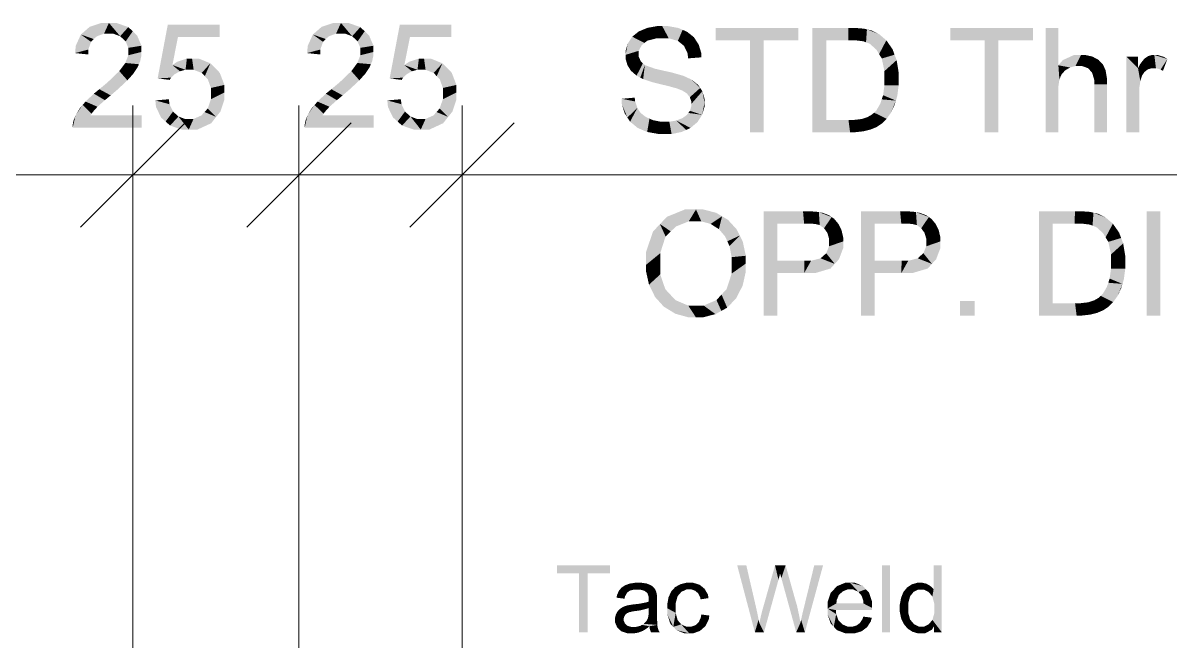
# Model space of a CAD drawing. Header units: millimetres. Extents: x 2 to 579, y 1 to 405.
# Drawn here: x 254.48 to 269.32, y 90.22 to 98.22 of the extents above; entities that cross this region are included whole.
import ezdxf

# ---------------------------------------------------------------- set-up
doc = ezdxf.new("R2010")
doc.units = ezdxf.units.MM
doc.linetypes.add('XKITLINE00', pattern=[0])
doc.layers.add('LinkedObject', color=7, linetype='Continuous', lineweight=0)

# ---------------------------------------------------------------- blocks, each defined once
blk = doc.blocks.new('*A4')
at = {"layer": 'LinkedObject'}
for points in [[(255.289, 98.118), (255.436, 98.044), (255.232, 98.068)], [(255.499, 98.218), (255.289, 98.118), (255.346, 98.168)], [(255.595, 98.218), (255.289, 98.118), (255.499, 98.218)], [(255.532, 98.08), (255.289, 98.118), (255.595, 98.218)], [(255.436, 98.044), (255.289, 98.118), (255.532, 98.08)], [(255.532, 98.08), (255.595, 98.218), (255.592, 98.08)], [(255.592, 98.08), (255.595, 98.218), (255.648, 98.08)], [(255.846, 98.164), (255.595, 98.218), (255.692, 98.218)], [(255.74, 98.046), (255.595, 98.218), (255.846, 98.164)], [(255.648, 98.08), (255.595, 98.218), (255.74, 98.046)], [(255.74, 98.046), (255.846, 98.164), (255.775, 98.013)], [(255.775, 98.013), (255.846, 98.164), (255.811, 97.979)], [(255.903, 98.11), (255.811, 97.979), (255.846, 98.164)], [(255.811, 97.979), (255.903, 98.11), (255.846, 97.896)], [(255.846, 97.896), (255.903, 98.11), (256.016, 97.923)], [(256.016, 97.923), (255.903, 98.11), (255.959, 98.056)], [(256.488, 98.036), (256.225, 97.501), (256.356, 98.194)], [(257.026, 98.036), (256.356, 98.194), (257.026, 98.194)], [(256.488, 98.036), (256.356, 98.194), (257.026, 98.036)], [(258.29, 98.118), (258.437, 98.044), (258.233, 98.068)], [(258.5, 98.218), (258.29, 98.118), (258.347, 98.168)], [(258.596, 98.218), (258.29, 98.118), (258.5, 98.218)], [(258.533, 98.08), (258.29, 98.118), (258.596, 98.218)], [(258.437, 98.044), (258.29, 98.118), (258.533, 98.08)], [(258.533, 98.08), (258.596, 98.218), (258.592, 98.08)], [(258.592, 98.08), (258.596, 98.218), (258.649, 98.08)], [(258.847, 98.164), (258.596, 98.218), (258.693, 98.218)], [(258.741, 98.046), (258.596, 98.218), (258.847, 98.164)], [(258.649, 98.08), (258.596, 98.218), (258.741, 98.046)], [(258.741, 98.046), (258.847, 98.164), (258.776, 98.013)], [(258.776, 98.013), (258.847, 98.164), (258.811, 97.979)], [(258.903, 98.11), (258.811, 97.979), (258.847, 98.164)], [(258.811, 97.979), (258.903, 98.11), (258.847, 97.896)], [(258.847, 97.896), (258.903, 98.11), (259.017, 97.923)], [(259.017, 97.923), (258.903, 98.11), (258.96, 98.056)], [(259.489, 98.036), (259.226, 97.501), (259.357, 98.194)], [(260.026, 98.036), (259.357, 98.194), (260.026, 98.194)], [(259.489, 98.036), (259.357, 98.194), (260.026, 98.036)], [(262.449, 98.108), (262.523, 97.96), (262.364, 98.04)], [(262.56, 97.989), (262.449, 98.108), (262.504, 98.131)], [(262.523, 97.96), (262.449, 98.108), (262.56, 97.989)], [(262.56, 98.154), (262.678, 98.019), (262.504, 98.131)], [(262.504, 98.131), (262.678, 98.019), (262.56, 97.989)], [(262.684, 98.177), (262.678, 98.019), (262.56, 98.154)], [(262.752, 98.177), (262.678, 98.019), (262.684, 98.177)], [(262.678, 98.019), (262.752, 98.177), (262.759, 98.019)], [(262.752, 98.177), (262.836, 98.019), (262.759, 98.019)], [(262.959, 98.153), (262.752, 98.177), (262.827, 98.177)], [(263.016, 98.129), (262.752, 98.177), (262.959, 98.153)], [(262.954, 97.986), (262.752, 98.177), (263.016, 98.129)], [(262.836, 98.019), (262.752, 98.177), (262.954, 97.986)], [(263.016, 98.129), (262.994, 97.954), (262.954, 97.986)], [(263.073, 98.104), (262.994, 97.954), (263.016, 98.129)], [(262.994, 97.954), (263.073, 98.104), (263.034, 97.921)], [(263.034, 97.921), (263.073, 98.104), (263.192, 97.986)], [(263.192, 97.986), (263.073, 98.104), (263.162, 98.033)], [(263.442, 98.154), (263.886, 97.995), (263.442, 97.995)], [(264.065, 97.995), (263.886, 97.995), (263.442, 98.154)], [(264.065, 97.995), (263.442, 98.154), (264.511, 98.154)], [(264.065, 97.995), (264.511, 98.154), (264.511, 97.995)], [(264.695, 98.154), (264.873, 97.995), (264.695, 96.804)], [(265.157, 97.995), (264.695, 98.154), (265.16, 98.154)], [(264.873, 97.995), (264.695, 98.154), (265.157, 97.995)], [(265.16, 98.154), (265.236, 97.995), (265.157, 97.995)], [(265.238, 98.154), (265.236, 97.995), (265.16, 98.154)], [(265.238, 98.154), (265.352, 97.981), (265.236, 97.995)], [(265.358, 98.144), (265.352, 97.981), (265.238, 98.154)], [(265.4, 98.135), (265.352, 97.981), (265.358, 98.144)], [(265.4, 98.135), (265.388, 97.967), (265.352, 97.981)], [(265.388, 97.967), (265.4, 98.135), (265.438, 97.948)], [(265.557, 98.073), (265.4, 98.135), (265.458, 98.121)], [(265.598, 98.038), (265.4, 98.135), (265.557, 98.073)], [(265.522, 97.872), (265.4, 98.135), (265.598, 98.038)], [(265.438, 97.948), (265.4, 98.135), (265.522, 97.872)], [(266.478, 98.154), (266.922, 97.995), (266.478, 97.995)], [(267.101, 97.995), (266.922, 97.995), (266.478, 98.154)], [(267.101, 97.995), (266.478, 98.154), (267.548, 98.154)], [(267.101, 97.995), (267.548, 98.154), (267.548, 97.995)], [(267.876, 98.154), (267.71, 96.804), (267.71, 98.154)], [(267.876, 97.67), (267.71, 96.804), (267.876, 98.154)], [(255.232, 98.068), (255.157, 97.828), (255.166, 97.923)], [(255.364, 97.973), (255.157, 97.828), (255.232, 98.068)], [(255.328, 97.874), (255.157, 97.828), (255.364, 97.973)], [(255.364, 97.973), (255.232, 98.068), (255.4, 98.009)], [(255.4, 98.009), (255.232, 98.068), (255.436, 98.044)], [(256.416, 97.673), (256.225, 97.501), (256.488, 98.036)], [(258.233, 98.068), (258.158, 97.828), (258.167, 97.923)], [(258.365, 97.973), (258.158, 97.828), (258.233, 98.068)], [(258.329, 97.874), (258.158, 97.828), (258.365, 97.973)], [(258.365, 97.973), (258.233, 98.068), (258.401, 98.009)], [(258.401, 98.009), (258.233, 98.068), (258.437, 98.044)], [(259.416, 97.673), (259.226, 97.501), (259.489, 98.036)], [(262.335, 97.996), (262.277, 97.805), (262.306, 97.951)], [(262.486, 97.93), (262.277, 97.805), (262.335, 97.996)], [(262.306, 97.951), (262.277, 97.805), (262.277, 97.856)], [(262.449, 97.858), (262.277, 97.805), (262.486, 97.93)], [(262.364, 98.04), (262.523, 97.96), (262.335, 97.996)], [(262.335, 97.996), (262.523, 97.96), (262.486, 97.93)], [(263.192, 97.986), (263.08, 97.824), (263.034, 97.921)], [(263.223, 97.939), (263.08, 97.824), (263.192, 97.986)], [(263.256, 97.833), (263.08, 97.824), (263.223, 97.939)], [(263.886, 96.804), (264.065, 97.995), (264.065, 96.804)], [(263.886, 97.995), (264.065, 97.995), (263.886, 96.804)], [(264.695, 96.804), (264.873, 97.995), (264.873, 96.963)], [(265.598, 98.038), (265.557, 97.815), (265.522, 97.872)], [(265.651, 97.993), (265.557, 97.815), (265.598, 98.038)], [(265.731, 97.878), (265.557, 97.815), (265.651, 97.993)], [(266.922, 96.804), (267.101, 97.995), (267.101, 96.804)], [(266.922, 97.995), (267.101, 97.995), (266.922, 96.804)], [(255.157, 97.828), (255.328, 97.874), (255.327, 97.81)], [(256.016, 97.843), (255.807, 97.7), (255.846, 97.8)], [(256.016, 97.802), (255.807, 97.7), (256.016, 97.843)], [(255.999, 97.723), (255.807, 97.7), (256.016, 97.802)], [(255.846, 97.896), (256.016, 97.923), (255.846, 97.847)], [(255.846, 97.847), (256.016, 97.923), (255.846, 97.8)], [(256.016, 97.843), (255.846, 97.8), (256.016, 97.923)], [(258.158, 97.828), (258.329, 97.874), (258.328, 97.81)], [(259.017, 97.843), (258.808, 97.7), (258.847, 97.8)], [(259.017, 97.802), (258.808, 97.7), (259.017, 97.843)], [(259, 97.723), (258.808, 97.7), (259.017, 97.802)], [(258.847, 97.896), (259.017, 97.923), (258.847, 97.847)], [(258.847, 97.847), (259.017, 97.923), (258.847, 97.8)], [(259.017, 97.843), (258.847, 97.8), (259.017, 97.923)], [(262.277, 97.805), (262.449, 97.858), (262.449, 97.816)], [(262.449, 97.78), (262.277, 97.805), (262.449, 97.816)], [(262.277, 97.805), (262.449, 97.78), (262.277, 97.758)], [(263.259, 97.773), (263.08, 97.824), (263.256, 97.833)], [(263.08, 97.824), (263.259, 97.773), (263.087, 97.76)], [(265.557, 97.815), (265.731, 97.878), (265.592, 97.758)], [(265.592, 97.758), (265.731, 97.878), (265.757, 97.807)], [(265.757, 97.807), (265.626, 97.595), (265.592, 97.758)], [(265.784, 97.737), (265.626, 97.595), (265.757, 97.807)], [(268.079, 97.804), (267.876, 97.67), (267.933, 97.737)], [(268.168, 97.804), (267.876, 97.67), (268.079, 97.804)], [(268.097, 97.661), (267.876, 97.67), (268.168, 97.804)], [(268.097, 97.661), (268.168, 97.804), (268.133, 97.661)], [(268.133, 97.661), (268.168, 97.804), (268.182, 97.661)], [(268.168, 97.804), (268.258, 97.633), (268.182, 97.661)], [(268.222, 97.804), (268.258, 97.633), (268.168, 97.804)], [(268.316, 97.783), (268.258, 97.633), (268.222, 97.804)], [(268.356, 97.762), (268.258, 97.633), (268.316, 97.783)], [(268.756, 97.783), (268.906, 97.634), (268.756, 96.804)], [(268.906, 97.634), (268.756, 97.783), (268.906, 97.783)], [(269.035, 97.788), (269.108, 97.633), (269.011, 97.771)], [(269.088, 97.804), (269.108, 97.633), (269.035, 97.788)], [(269.117, 97.804), (269.108, 97.633), (269.088, 97.804)], [(269.117, 97.804), (269.138, 97.633), (269.108, 97.633)], [(269.243, 97.778), (269.117, 97.804), (269.158, 97.804)], [(269.286, 97.751), (269.117, 97.804), (269.243, 97.778)], [(269.199, 97.615), (269.117, 97.804), (269.286, 97.751)], [(269.138, 97.633), (269.117, 97.804), (269.199, 97.615)], [(255.768, 97.647), (255.873, 97.519), (255.729, 97.595)], [(255.807, 97.7), (255.873, 97.519), (255.768, 97.647)], [(255.983, 97.684), (255.807, 97.7), (255.999, 97.723)], [(255.807, 97.7), (255.983, 97.684), (255.873, 97.519)], [(255.873, 97.519), (255.983, 97.684), (255.911, 97.562)], [(255.911, 97.562), (255.983, 97.684), (255.966, 97.645)], [(256.225, 97.501), (256.416, 97.673), (256.513, 97.593)], [(256.603, 97.757), (256.416, 97.673), (256.476, 97.715)], [(256.586, 97.612), (256.416, 97.673), (256.603, 97.757)], [(256.513, 97.593), (256.416, 97.673), (256.586, 97.612)], [(256.586, 97.612), (256.603, 97.757), (256.626, 97.612)], [(256.626, 97.612), (256.603, 97.757), (256.691, 97.612)], [(256.67, 97.757), (256.691, 97.612), (256.603, 97.757)], [(256.907, 97.696), (256.67, 97.757), (256.758, 97.757)], [(256.795, 97.571), (256.67, 97.757), (256.907, 97.696)], [(256.691, 97.612), (256.67, 97.757), (256.795, 97.571)], [(256.795, 97.571), (256.907, 97.696), (256.835, 97.53)], [(256.835, 97.53), (256.907, 97.696), (256.874, 97.489)], [(256.968, 97.635), (256.874, 97.489), (256.907, 97.696)], [(256.874, 97.489), (256.968, 97.635), (256.914, 97.377)], [(256.914, 97.377), (256.968, 97.635), (257.089, 97.416)], [(257.089, 97.416), (256.968, 97.635), (257.028, 97.574)], [(258.769, 97.647), (258.873, 97.519), (258.73, 97.595)], [(258.808, 97.7), (258.873, 97.519), (258.769, 97.647)], [(258.983, 97.684), (258.808, 97.7), (259, 97.723)], [(258.808, 97.7), (258.983, 97.684), (258.873, 97.519)], [(258.873, 97.519), (258.983, 97.684), (258.912, 97.562)], [(258.912, 97.562), (258.983, 97.684), (258.967, 97.645)], [(259.226, 97.501), (259.416, 97.673), (259.514, 97.593)], [(259.604, 97.757), (259.416, 97.673), (259.477, 97.715)], [(259.586, 97.612), (259.416, 97.673), (259.604, 97.757)], [(259.514, 97.593), (259.416, 97.673), (259.586, 97.612)], [(259.586, 97.612), (259.604, 97.757), (259.627, 97.612)], [(259.627, 97.612), (259.604, 97.757), (259.691, 97.612)], [(259.671, 97.757), (259.691, 97.612), (259.604, 97.757)], [(259.908, 97.696), (259.671, 97.757), (259.759, 97.757)], [(259.796, 97.571), (259.671, 97.757), (259.908, 97.696)], [(259.691, 97.612), (259.671, 97.757), (259.796, 97.571)], [(259.796, 97.571), (259.908, 97.696), (259.835, 97.53)], [(259.835, 97.53), (259.908, 97.696), (259.875, 97.489)], [(259.969, 97.635), (259.875, 97.489), (259.908, 97.696)], [(259.875, 97.489), (259.969, 97.635), (259.914, 97.377)], [(259.914, 97.377), (259.969, 97.635), (260.09, 97.416)], [(260.09, 97.416), (259.969, 97.635), (260.029, 97.574)], [(262.277, 97.758), (262.449, 97.78), (262.301, 97.674)], [(262.301, 97.674), (262.449, 97.78), (262.324, 97.636)], [(262.324, 97.636), (262.449, 97.78), (262.475, 97.72)], [(262.475, 97.72), (262.42, 97.536), (262.324, 97.636)], [(262.324, 97.636), (262.42, 97.536), (262.348, 97.599)], [(262.501, 97.697), (262.42, 97.536), (262.475, 97.72)], [(262.42, 97.536), (262.501, 97.697), (262.468, 97.511)], [(262.468, 97.511), (262.501, 97.697), (262.527, 97.673)], [(262.468, 97.511), (262.527, 97.673), (262.505, 97.491)], [(262.505, 97.491), (262.527, 97.673), (262.635, 97.449)], [(262.635, 97.449), (262.527, 97.673), (262.661, 97.625)], [(265.81, 97.577), (265.626, 97.595), (265.784, 97.737)], [(267.876, 97.397), (267.71, 96.804), (267.876, 97.67)], [(267.876, 97.397), (267.876, 97.67), (267.889, 97.487)], [(267.889, 97.487), (267.876, 97.67), (267.903, 97.52)], [(267.903, 97.52), (267.876, 97.67), (267.917, 97.552)], [(267.917, 97.552), (267.876, 97.67), (267.963, 97.604)], [(267.963, 97.604), (267.876, 97.67), (267.995, 97.623)], [(267.995, 97.623), (267.876, 97.67), (268.028, 97.642)], [(268.028, 97.642), (267.876, 97.67), (268.097, 97.661)], [(268.356, 97.762), (268.285, 97.605), (268.258, 97.633)], [(268.396, 97.74), (268.285, 97.605), (268.356, 97.762)], [(268.285, 97.605), (268.396, 97.74), (268.312, 97.576)], [(268.312, 97.576), (268.396, 97.74), (268.47, 97.643)], [(268.47, 97.643), (268.339, 97.486), (268.312, 97.576)], [(268.487, 97.605), (268.339, 97.486), (268.47, 97.643)], [(268.47, 97.643), (268.396, 97.74), (268.453, 97.681)], [(268.756, 96.804), (268.906, 97.634), (268.922, 96.804)], [(269.011, 97.771), (268.906, 97.634), (268.987, 97.755)], [(269.081, 97.633), (268.906, 97.634), (269.011, 97.771)], [(268.987, 97.755), (268.906, 97.634), (268.934, 97.686)], [(268.906, 97.634), (268.922, 97.316), (268.922, 96.804)], [(268.922, 97.316), (268.906, 97.634), (268.922, 97.369)], [(268.922, 97.369), (268.906, 97.634), (268.936, 97.465)], [(268.936, 97.465), (268.906, 97.634), (268.949, 97.51)], [(268.949, 97.51), (268.906, 97.634), (268.959, 97.539)], [(268.959, 97.539), (268.906, 97.634), (268.989, 97.584)], [(268.989, 97.584), (268.906, 97.634), (269.011, 97.6)], [(269.011, 97.6), (268.906, 97.634), (269.032, 97.617)], [(269.032, 97.617), (268.906, 97.634), (269.081, 97.633)], [(269.011, 97.771), (269.108, 97.633), (269.081, 97.633)], [(269.199, 97.615), (269.286, 97.751), (269.229, 97.598)], [(255.729, 97.595), (255.834, 97.476), (255.58, 97.452)], [(255.729, 97.595), (255.873, 97.519), (255.834, 97.476)], [(256.481, 97.575), (256.225, 97.501), (256.513, 97.593)], [(256.449, 97.557), (256.225, 97.501), (256.481, 97.575)], [(256.399, 97.51), (256.225, 97.501), (256.449, 97.557)], [(256.225, 97.501), (256.399, 97.51), (256.38, 97.481)], [(258.73, 97.595), (258.835, 97.476), (258.581, 97.452)], [(258.73, 97.595), (258.873, 97.519), (258.835, 97.476)], [(259.482, 97.575), (259.226, 97.501), (259.514, 97.593)], [(259.45, 97.557), (259.226, 97.501), (259.482, 97.575)], [(259.4, 97.51), (259.226, 97.501), (259.45, 97.557)], [(259.226, 97.501), (259.4, 97.51), (259.381, 97.481)], [(262.635, 97.449), (262.661, 97.625), (262.728, 97.426)], [(262.728, 97.426), (262.661, 97.625), (262.77, 97.6)], [(262.728, 97.426), (262.77, 97.6), (262.821, 97.404)], [(262.821, 97.404), (262.77, 97.6), (262.879, 97.576)], [(262.821, 97.404), (262.879, 97.576), (262.941, 97.371)], [(262.941, 97.371), (262.879, 97.576), (262.968, 97.36)], [(262.968, 97.36), (262.879, 97.576), (263.011, 97.344)], [(263.028, 97.533), (263.011, 97.344), (262.879, 97.576)], [(263.069, 97.514), (263.011, 97.344), (263.028, 97.533)], [(263.011, 97.344), (263.069, 97.514), (263.072, 97.305)], [(263.072, 97.305), (263.069, 97.514), (263.128, 97.487)], [(263.072, 97.305), (263.128, 97.487), (263.09, 97.281)], [(263.09, 97.281), (263.128, 97.487), (263.109, 97.257)], [(263.128, 97.487), (263.243, 97.377), (263.109, 97.257)], [(263.243, 97.377), (263.128, 97.487), (263.215, 97.418)], [(265.81, 97.486), (265.626, 97.595), (265.81, 97.577)], [(265.626, 97.595), (265.81, 97.486), (265.626, 97.489)], [(265.81, 97.486), (265.626, 97.413), (265.626, 97.489)], [(265.81, 97.41), (265.626, 97.413), (265.81, 97.486)], [(268.505, 97.496), (268.339, 97.486), (268.487, 97.605)], [(268.505, 97.424), (268.339, 97.486), (268.505, 97.496)], [(268.339, 97.486), (268.505, 97.424), (268.339, 97.424)], [(255.471, 97.361), (255.543, 97.219), (255.4, 97.303)], [(255.707, 97.357), (255.471, 97.361), (255.58, 97.452)], [(255.471, 97.361), (255.618, 97.281), (255.543, 97.219)], [(255.618, 97.281), (255.471, 97.361), (255.707, 97.357)], [(255.58, 97.452), (255.834, 97.476), (255.707, 97.357)], [(256.914, 97.377), (257.089, 97.416), (256.914, 97.306)], [(256.914, 97.306), (257.089, 97.416), (256.914, 97.231)], [(257.089, 97.32), (256.914, 97.231), (257.089, 97.416)], [(258.472, 97.361), (258.544, 97.219), (258.401, 97.303)], [(258.707, 97.357), (258.472, 97.361), (258.581, 97.452)], [(258.472, 97.361), (258.618, 97.281), (258.544, 97.219)], [(258.618, 97.281), (258.472, 97.361), (258.707, 97.357)], [(258.581, 97.452), (258.835, 97.476), (258.707, 97.357)], [(259.914, 97.377), (260.09, 97.416), (259.914, 97.306)], [(259.914, 97.306), (260.09, 97.416), (259.914, 97.231)], [(260.09, 97.32), (259.914, 97.231), (260.09, 97.416)], [(263.109, 97.257), (263.243, 97.377), (263.128, 97.202)], [(263.128, 97.202), (263.243, 97.377), (263.271, 97.335)], [(265.626, 97.413), (265.81, 97.41), (265.609, 97.283)], [(265.609, 97.283), (265.81, 97.41), (265.774, 97.214)], [(265.774, 97.214), (265.81, 97.41), (265.792, 97.273)], [(267.876, 97.339), (267.71, 96.804), (267.876, 97.397)], [(267.71, 96.804), (267.876, 97.339), (267.876, 96.804)], [(268.339, 96.804), (268.505, 97.424), (268.505, 96.804)], [(268.339, 97.424), (268.505, 97.424), (268.339, 96.804)], [(255.292, 97.201), (255.405, 97.089), (255.255, 97.157)], [(255.543, 97.219), (255.292, 97.201), (255.4, 97.303)], [(255.447, 97.134), (255.292, 97.201), (255.543, 97.219)], [(255.405, 97.089), (255.292, 97.201), (255.426, 97.111)], [(255.426, 97.111), (255.292, 97.201), (255.447, 97.134)], [(256.379, 97.167), (256.195, 97.216), (256.37, 97.231)], [(256.195, 97.216), (256.328, 96.943), (256.204, 97.131)], [(256.379, 97.167), (256.328, 96.943), (256.195, 97.216)], [(256.873, 97.111), (257.089, 97.32), (256.982, 97.003)], [(256.914, 97.231), (257.089, 97.32), (256.873, 97.111)], [(256.982, 97.003), (257.089, 97.32), (257.036, 97.07)], [(257.036, 97.07), (257.089, 97.32), (257.089, 97.229)], [(258.293, 97.201), (258.406, 97.089), (258.255, 97.157)], [(258.544, 97.219), (258.293, 97.201), (258.401, 97.303)], [(258.448, 97.134), (258.293, 97.201), (258.544, 97.219)], [(258.406, 97.089), (258.293, 97.201), (258.427, 97.111)], [(258.427, 97.111), (258.293, 97.201), (258.448, 97.134)], [(259.38, 97.167), (259.196, 97.216), (259.37, 97.231)], [(259.196, 97.216), (259.329, 96.943), (259.204, 97.131)], [(259.38, 97.167), (259.329, 96.943), (259.196, 97.216)], [(259.873, 97.111), (260.09, 97.32), (259.983, 97.003)], [(259.914, 97.231), (260.09, 97.32), (259.873, 97.111)], [(259.983, 97.003), (260.09, 97.32), (260.037, 97.07)], [(260.037, 97.07), (260.09, 97.32), (260.09, 97.229)], [(262.402, 97.202), (262.227, 97.237), (262.396, 97.252)], [(262.227, 97.237), (262.301, 96.995), (262.229, 97.17)], [(262.402, 97.202), (262.301, 96.995), (262.227, 97.237)], [(262.43, 97.118), (262.301, 96.995), (262.402, 97.202)], [(263.128, 97.202), (263.271, 97.335), (263.128, 97.17)], [(263.128, 97.17), (263.271, 97.335), (263.128, 97.139)], [(263.271, 97.335), (263.299, 97.185), (263.128, 97.139)], [(263.299, 97.185), (263.271, 97.335), (263.299, 97.239)], [(265.524, 97.09), (265.774, 97.214), (265.682, 97.017)], [(265.573, 97.175), (265.774, 97.214), (265.524, 97.09)], [(265.591, 97.229), (265.774, 97.214), (265.573, 97.175)], [(265.774, 97.214), (265.591, 97.229), (265.609, 97.283)], [(265.682, 97.017), (265.774, 97.214), (265.71, 97.056)], [(265.71, 97.056), (265.774, 97.214), (265.756, 97.154)], [(255.255, 97.157), (255.163, 97.023), (255.217, 97.113)], [(255.37, 97.044), (255.163, 97.023), (255.255, 97.157)], [(255.356, 97.022), (255.163, 97.023), (255.37, 97.044)], [(255.255, 97.157), (255.405, 97.089), (255.37, 97.044)], [(256.204, 97.131), (256.328, 96.943), (256.27, 96.994)], [(256.424, 97.072), (256.328, 96.943), (256.379, 97.167)], [(256.328, 96.943), (256.424, 97.072), (256.386, 96.891)], [(256.459, 97.04), (256.386, 96.891), (256.424, 97.072)], [(256.494, 97.008), (256.386, 96.891), (256.459, 97.04)], [(256.831, 97.066), (256.982, 97.003), (256.79, 97.021)], [(256.873, 97.111), (256.982, 97.003), (256.831, 97.066)], [(258.255, 97.157), (258.163, 97.023), (258.218, 97.113)], [(258.371, 97.044), (258.163, 97.023), (258.255, 97.157)], [(258.357, 97.022), (258.163, 97.023), (258.371, 97.044)], [(258.255, 97.157), (258.406, 97.089), (258.371, 97.044)], [(259.204, 97.131), (259.329, 96.943), (259.271, 96.994)], [(259.425, 97.072), (259.329, 96.943), (259.38, 97.167)], [(259.329, 96.943), (259.425, 97.072), (259.387, 96.891)], [(259.46, 97.04), (259.387, 96.891), (259.425, 97.072)], [(259.495, 97.008), (259.387, 96.891), (259.46, 97.04)], [(259.832, 97.066), (259.983, 97.003), (259.791, 97.021)], [(259.873, 97.111), (259.983, 97.003), (259.832, 97.066)], [(262.229, 97.17), (262.301, 96.995), (262.266, 97.049)], [(262.301, 96.995), (262.43, 97.118), (262.336, 96.941)], [(262.336, 96.941), (262.43, 97.118), (262.433, 96.861)], [(262.451, 97.086), (262.433, 96.861), (262.43, 97.118)], [(262.473, 97.053), (262.433, 96.861), (262.451, 97.086)], [(262.473, 97.053), (262.495, 96.834), (262.433, 96.861)], [(262.541, 97.001), (262.495, 96.834), (262.473, 97.053)], [(263.09, 97.054), (263.268, 97.03), (263.071, 97.028)], [(263.109, 97.081), (263.268, 97.03), (263.09, 97.054)], [(263.109, 97.081), (263.299, 97.185), (263.268, 97.03)], [(263.128, 97.139), (263.299, 97.185), (263.109, 97.081)], [(263.268, 97.03), (263.299, 97.185), (263.299, 97.131)], [(265.492, 97.058), (265.593, 96.917), (265.469, 97.036)], [(265.682, 97.017), (265.492, 97.058), (265.524, 97.09)], [(265.654, 96.978), (265.492, 97.058), (265.682, 97.017)], [(265.593, 96.917), (265.492, 97.058), (265.654, 96.978)], [(255.135, 96.95), (255.126, 96.862), (255.125, 96.892)], [(255.163, 97.023), (255.126, 96.862), (255.146, 96.978)], [(255.356, 97.022), (255.126, 96.862), (255.163, 97.023)], [(255.126, 96.862), (255.356, 97.022), (256.017, 96.862)], [(255.146, 96.978), (255.126, 96.862), (255.135, 96.95)], [(256.017, 96.862), (255.356, 97.022), (256.017, 97.022)], [(256.494, 97.008), (256.628, 96.839), (256.386, 96.891)], [(256.579, 96.976), (256.628, 96.839), (256.494, 97.008)], [(256.629, 96.976), (256.628, 96.839), (256.579, 96.976)], [(256.628, 96.839), (256.982, 97.003), (256.741, 96.839)], [(256.689, 96.976), (256.982, 97.003), (256.628, 96.839)], [(256.689, 96.976), (256.628, 96.839), (256.629, 96.976)], [(256.79, 97.021), (256.982, 97.003), (256.689, 96.976)], [(256.741, 96.839), (256.982, 97.003), (256.918, 96.921)], [(258.136, 96.95), (258.127, 96.862), (258.126, 96.892)], [(258.163, 97.023), (258.127, 96.862), (258.146, 96.978)], [(258.357, 97.022), (258.127, 96.862), (258.163, 97.023)], [(258.127, 96.862), (258.357, 97.022), (259.018, 96.862)], [(258.146, 96.978), (258.127, 96.862), (258.136, 96.95)], [(259.018, 96.862), (258.357, 97.022), (259.018, 97.022)], [(259.495, 97.008), (259.629, 96.839), (259.387, 96.891)], [(259.58, 96.976), (259.629, 96.839), (259.495, 97.008)], [(259.63, 96.976), (259.629, 96.839), (259.58, 96.976)], [(259.629, 96.839), (259.983, 97.003), (259.741, 96.839)], [(259.69, 96.976), (259.983, 97.003), (259.629, 96.839)], [(259.69, 96.976), (259.629, 96.839), (259.63, 96.976)], [(259.791, 97.021), (259.983, 97.003), (259.69, 96.976)], [(259.741, 96.839), (259.983, 97.003), (259.918, 96.921)], [(262.495, 96.834), (262.541, 97.001), (262.557, 96.808)], [(262.587, 96.981), (262.557, 96.808), (262.541, 97.001)], [(262.633, 96.96), (262.557, 96.808), (262.587, 96.981)], [(262.633, 96.96), (262.71, 96.781), (262.557, 96.808)], [(262.736, 96.94), (262.71, 96.781), (262.633, 96.96)], [(262.736, 96.94), (262.801, 96.781), (262.71, 96.781)], [(262.793, 96.94), (262.801, 96.781), (262.736, 96.94)], [(262.793, 96.94), (262.873, 96.781), (262.801, 96.781)], [(262.844, 96.94), (262.873, 96.781), (262.793, 96.94)], [(262.934, 96.956), (263.061, 96.834), (262.844, 96.94)], [(262.844, 96.94), (263.061, 96.834), (262.873, 96.781)], [(262.973, 96.971), (263.207, 96.935), (262.934, 96.956)], [(263.118, 96.86), (262.934, 96.956), (263.207, 96.935)], [(263.061, 96.834), (262.934, 96.956), (263.118, 96.86)], [(263.012, 96.986), (263.207, 96.935), (262.973, 96.971)], [(263.071, 97.028), (263.238, 96.982), (263.012, 96.986)], [(263.012, 96.986), (263.238, 96.982), (263.207, 96.935)], [(263.238, 96.982), (263.071, 97.028), (263.268, 97.03)], [(264.873, 96.963), (265.182, 96.804), (264.695, 96.804)], [(265.161, 96.963), (265.182, 96.804), (264.873, 96.963)], [(265.161, 96.963), (265.243, 96.804), (265.182, 96.804)], [(265.228, 96.963), (265.243, 96.804), (265.161, 96.963)], [(265.398, 96.827), (265.228, 96.963), (265.333, 96.976)], [(265.351, 96.816), (265.228, 96.963), (265.398, 96.827)], [(265.243, 96.804), (265.228, 96.963), (265.351, 96.816)], [(265.371, 96.988), (265.398, 96.827), (265.333, 96.976)], [(265.409, 97.001), (265.398, 96.827), (265.371, 96.988)], [(265.398, 96.827), (265.409, 97.001), (265.446, 96.839)], [(265.559, 96.895), (265.409, 97.001), (265.469, 97.036)], [(265.526, 96.872), (265.409, 97.001), (265.559, 96.895)], [(265.446, 96.839), (265.409, 97.001), (265.526, 96.872)], [(265.469, 97.036), (265.593, 96.917), (265.559, 96.895)], [(256.386, 96.891), (256.628, 96.839), (256.537, 96.839)], [(259.387, 96.891), (259.629, 96.839), (259.537, 96.839)], [(262.873, 96.781), (263.061, 96.834), (263.003, 96.808)], [(263.046, 95.806), (262.723, 95.616), (262.813, 95.711)], [(263.189, 95.806), (262.723, 95.616), (263.046, 95.806)], [(263.095, 95.652), (262.723, 95.616), (263.189, 95.806)], [(263.095, 95.652), (263.189, 95.806), (263.19, 95.652)], [(263.189, 95.806), (263.257, 95.652), (263.19, 95.652)], [(263.451, 95.762), (263.189, 95.806), (263.282, 95.806)], [(263.526, 95.717), (263.189, 95.806), (263.451, 95.762)], [(263.377, 95.619), (263.189, 95.806), (263.526, 95.717)], [(263.257, 95.652), (263.189, 95.806), (263.377, 95.619)], [(263.377, 95.619), (263.526, 95.717), (263.431, 95.585)], [(263.526, 95.717), (263.485, 95.551), (263.431, 95.585)], [(263.485, 95.551), (263.526, 95.717), (263.566, 95.456)], [(263.715, 95.548), (263.526, 95.717), (263.601, 95.673)], [(263.755, 95.468), (263.526, 95.717), (263.715, 95.548)], [(263.566, 95.456), (263.526, 95.717), (263.755, 95.468)], [(264.242, 95.142), (264.064, 94.433), (264.064, 95.783)], [(264.064, 95.783), (264.242, 95.624), (264.242, 95.142)], [(264.587, 95.624), (264.064, 95.783), (264.573, 95.783)], [(264.242, 95.624), (264.064, 95.783), (264.587, 95.624)], [(264.573, 95.783), (264.648, 95.624), (264.587, 95.624)], [(264.64, 95.783), (264.648, 95.624), (264.573, 95.783)], [(264.64, 95.783), (264.731, 95.618), (264.648, 95.624)], [(264.742, 95.777), (264.731, 95.618), (264.64, 95.783)], [(264.778, 95.771), (264.731, 95.618), (264.742, 95.777)], [(264.778, 95.771), (264.754, 95.612), (264.731, 95.618)], [(264.754, 95.612), (264.778, 95.771), (264.789, 95.603)], [(264.91, 95.731), (264.778, 95.771), (264.827, 95.762)], [(264.944, 95.708), (264.778, 95.771), (264.91, 95.731)], [(264.845, 95.563), (264.778, 95.771), (264.944, 95.708)], [(264.789, 95.603), (264.778, 95.771), (264.845, 95.563)], [(264.944, 95.708), (264.866, 95.533), (264.845, 95.563)], [(264.977, 95.684), (264.866, 95.533), (264.944, 95.708)], [(265.499, 95.142), (265.321, 94.433), (265.321, 95.783)], [(265.321, 95.783), (265.499, 95.624), (265.499, 95.142)], [(265.844, 95.624), (265.321, 95.783), (265.829, 95.783)], [(265.499, 95.624), (265.321, 95.783), (265.844, 95.624)], [(265.829, 95.783), (265.905, 95.624), (265.844, 95.624)], [(265.897, 95.783), (265.905, 95.624), (265.829, 95.783)], [(265.897, 95.783), (265.988, 95.618), (265.905, 95.624)], [(265.999, 95.777), (265.988, 95.618), (265.897, 95.783)], [(266.034, 95.771), (265.988, 95.618), (265.999, 95.777)], [(266.034, 95.771), (266.011, 95.612), (265.988, 95.618)], [(266.011, 95.612), (266.034, 95.771), (266.046, 95.603)], [(266.167, 95.731), (266.034, 95.771), (266.084, 95.762)], [(266.201, 95.708), (266.034, 95.771), (266.167, 95.731)], [(266.102, 95.563), (266.034, 95.771), (266.201, 95.708)], [(266.046, 95.603), (266.034, 95.771), (266.102, 95.563)], [(266.201, 95.708), (266.123, 95.533), (266.102, 95.563)], [(266.234, 95.684), (266.123, 95.533), (266.201, 95.708)], [(267.625, 95.783), (267.804, 95.624), (267.625, 94.433)], [(268.087, 95.624), (267.625, 95.783), (268.09, 95.783)], [(267.804, 95.624), (267.625, 95.783), (268.087, 95.624)], [(268.09, 95.783), (268.167, 95.624), (268.087, 95.624)], [(268.169, 95.783), (268.167, 95.624), (268.09, 95.783)], [(268.169, 95.783), (268.283, 95.61), (268.167, 95.624)], [(268.289, 95.774), (268.283, 95.61), (268.169, 95.783)], [(268.33, 95.764), (268.283, 95.61), (268.289, 95.774)], [(268.33, 95.764), (268.318, 95.597), (268.283, 95.61)], [(268.318, 95.597), (268.33, 95.764), (268.368, 95.577)], [(268.487, 95.702), (268.33, 95.764), (268.388, 95.751)], [(268.528, 95.667), (268.33, 95.764), (268.487, 95.702)], [(268.453, 95.501), (268.33, 95.764), (268.528, 95.667)], [(268.368, 95.577), (268.33, 95.764), (268.453, 95.501)], [(269.194, 95.783), (269.016, 94.433), (269.016, 95.783)], [(269.194, 94.433), (269.016, 94.433), (269.194, 95.783)], [(262.723, 95.616), (262.543, 95.09), (262.633, 95.521)], [(262.795, 95.457), (262.543, 95.09), (262.723, 95.616)], [(262.932, 95.587), (262.723, 95.616), (263.095, 95.652)], [(262.723, 95.616), (262.932, 95.587), (262.863, 95.522)], [(262.795, 95.457), (262.723, 95.616), (262.863, 95.522)], [(265.031, 95.619), (264.866, 95.533), (264.977, 95.684)], [(264.866, 95.533), (265.031, 95.619), (264.888, 95.503)], [(264.888, 95.503), (265.031, 95.619), (265.052, 95.577)], [(265.052, 95.577), (264.909, 95.43), (264.888, 95.503)], [(265.072, 95.535), (264.909, 95.43), (265.052, 95.577)], [(266.288, 95.619), (266.123, 95.533), (266.234, 95.684)], [(266.123, 95.533), (266.288, 95.619), (266.145, 95.503)], [(266.145, 95.503), (266.288, 95.619), (266.309, 95.577)], [(266.309, 95.577), (266.166, 95.43), (266.145, 95.503)], [(266.329, 95.535), (266.166, 95.43), (266.309, 95.577)], [(267.625, 94.433), (267.804, 95.624), (267.804, 94.593)], [(268.528, 95.667), (268.487, 95.444), (268.453, 95.501)], [(268.581, 95.622), (268.487, 95.444), (268.528, 95.667)], [(268.661, 95.507), (268.487, 95.444), (268.581, 95.622)], [(262.633, 95.521), (262.543, 95.09), (262.543, 95.258)], [(262.726, 95.24), (262.543, 95.09), (262.795, 95.457)], [(263.566, 95.456), (263.755, 95.468), (263.594, 95.394)], [(263.755, 95.468), (263.622, 95.333), (263.594, 95.394)], [(263.622, 95.333), (263.755, 95.468), (263.65, 95.189)], [(263.65, 95.189), (263.755, 95.468), (263.833, 95.207)], [(263.833, 95.207), (263.755, 95.468), (263.794, 95.388)], [(265.093, 95.443), (264.909, 95.43), (265.072, 95.535)], [(265.093, 95.393), (264.909, 95.43), (265.093, 95.443)], [(264.909, 95.43), (265.093, 95.393), (264.909, 95.388)], [(266.35, 95.443), (266.166, 95.43), (266.329, 95.535)], [(266.35, 95.393), (266.166, 95.43), (266.35, 95.443)], [(266.166, 95.43), (266.35, 95.393), (266.166, 95.388)], [(268.487, 95.444), (268.661, 95.507), (268.522, 95.387)], [(268.522, 95.387), (268.661, 95.507), (268.688, 95.437)], [(268.688, 95.437), (268.557, 95.224), (268.522, 95.387)], [(268.714, 95.367), (268.557, 95.224), (268.688, 95.437)], [(264.873, 95.239), (265.093, 95.393), (264.983, 95.102)], [(264.909, 95.329), (265.093, 95.393), (264.873, 95.239)], [(265.093, 95.393), (264.909, 95.329), (264.909, 95.388)], [(264.983, 95.102), (265.093, 95.393), (265.038, 95.162)], [(265.038, 95.162), (265.093, 95.393), (265.093, 95.307)], [(266.13, 95.239), (266.35, 95.393), (266.24, 95.102)], [(266.166, 95.329), (266.35, 95.393), (266.13, 95.239)], [(266.35, 95.393), (266.166, 95.329), (266.166, 95.388)], [(266.24, 95.102), (266.35, 95.393), (266.295, 95.162)], [(266.295, 95.162), (266.35, 95.393), (266.35, 95.307)], [(268.741, 95.206), (268.557, 95.224), (268.714, 95.367)], [(262.543, 95.09), (262.726, 95.24), (262.726, 95.088)], [(263.65, 95.107), (263.833, 95.207), (263.833, 95.106)], [(263.65, 95.189), (263.833, 95.207), (263.65, 95.107)], [(264.242, 95.142), (264.242, 94.983), (264.064, 94.433)], [(264.588, 94.983), (264.242, 95.142), (264.591, 95.142)], [(264.242, 94.983), (264.242, 95.142), (264.588, 94.983)], [(264.677, 95.142), (264.983, 95.102), (264.588, 94.983)], [(264.677, 95.142), (264.588, 94.983), (264.591, 95.142)], [(264.8, 95.174), (264.983, 95.102), (264.677, 95.142)], [(264.837, 95.207), (264.983, 95.102), (264.8, 95.174)], [(264.983, 95.102), (264.837, 95.207), (264.873, 95.239)], [(265.499, 95.142), (265.499, 94.983), (265.321, 94.433)], [(265.845, 94.983), (265.499, 95.142), (265.848, 95.142)], [(265.499, 94.983), (265.499, 95.142), (265.845, 94.983)], [(265.934, 95.142), (266.24, 95.102), (265.845, 94.983)], [(265.934, 95.142), (265.845, 94.983), (265.848, 95.142)], [(266.057, 95.174), (266.24, 95.102), (265.934, 95.142)], [(266.093, 95.207), (266.24, 95.102), (266.057, 95.174)], [(266.24, 95.102), (266.093, 95.207), (266.13, 95.239)], [(268.741, 95.116), (268.557, 95.224), (268.741, 95.206)], [(268.557, 95.224), (268.741, 95.116), (268.557, 95.119)], [(268.741, 95.116), (268.557, 95.042), (268.557, 95.119)], [(268.741, 95.039), (268.557, 95.042), (268.741, 95.116)], [(262.543, 95.09), (262.726, 94.966), (262.543, 95.002)], [(262.726, 94.966), (262.543, 95.09), (262.726, 95.088)], [(262.543, 95.002), (262.726, 94.966), (262.581, 94.833)], [(262.581, 94.833), (262.726, 94.966), (262.62, 94.754)], [(262.62, 94.754), (262.726, 94.966), (262.792, 94.774)], [(263.585, 94.776), (263.833, 95.106), (263.75, 94.739)], [(263.65, 94.977), (263.833, 95.106), (263.585, 94.776)], [(263.833, 95.106), (263.65, 94.977), (263.65, 95.107)], [(263.75, 94.739), (263.833, 95.106), (263.792, 94.82)], [(263.792, 94.82), (263.833, 95.106), (263.833, 95.004)], [(264.064, 94.433), (264.242, 94.983), (264.242, 94.433)], [(264.588, 94.983), (264.983, 95.102), (264.731, 94.983)], [(264.731, 94.983), (264.983, 95.102), (264.929, 95.042)], [(265.321, 94.433), (265.499, 94.983), (265.499, 94.433)], [(265.845, 94.983), (266.24, 95.102), (265.988, 94.983)], [(265.988, 94.983), (266.24, 95.102), (266.186, 95.042)], [(268.557, 95.042), (268.741, 95.039), (268.539, 94.912)], [(268.539, 94.912), (268.741, 95.039), (268.705, 94.843)], [(268.705, 94.843), (268.741, 95.039), (268.723, 94.903)], [(268.454, 94.719), (268.705, 94.843), (268.613, 94.647)], [(268.504, 94.805), (268.705, 94.843), (268.454, 94.719)], [(268.522, 94.858), (268.705, 94.843), (268.504, 94.805)], [(268.705, 94.843), (268.522, 94.858), (268.539, 94.912)], [(268.613, 94.647), (268.705, 94.843), (268.641, 94.686)], [(268.641, 94.686), (268.705, 94.843), (268.687, 94.784)], [(262.792, 94.774), (262.772, 94.549), (262.62, 94.754)], [(262.62, 94.754), (262.772, 94.549), (262.659, 94.674)], [(262.858, 94.703), (262.772, 94.549), (262.792, 94.774)], [(262.772, 94.549), (262.858, 94.703), (262.847, 94.503)], [(262.847, 94.503), (262.858, 94.703), (262.923, 94.633)], [(263.519, 94.705), (263.592, 94.535), (263.454, 94.634)], [(263.75, 94.739), (263.519, 94.705), (263.585, 94.776)], [(263.709, 94.658), (263.519, 94.705), (263.75, 94.739)], [(263.592, 94.535), (263.519, 94.705), (263.709, 94.658)], [(268.423, 94.688), (268.523, 94.546), (268.4, 94.665)], [(268.613, 94.647), (268.423, 94.688), (268.454, 94.719)], [(268.585, 94.608), (268.423, 94.688), (268.613, 94.647)], [(268.523, 94.546), (268.423, 94.688), (268.585, 94.608)], [(262.923, 94.633), (263.188, 94.41), (262.847, 94.503)], [(263.088, 94.563), (263.188, 94.41), (262.923, 94.633)], [(263.188, 94.41), (263.088, 94.563), (263.187, 94.563)], [(263.288, 94.563), (263.188, 94.41), (263.187, 94.563)], [(263.188, 94.41), (263.288, 94.563), (263.276, 94.41)], [(263.276, 94.41), (263.288, 94.563), (263.44, 94.452)], [(263.516, 94.494), (263.288, 94.563), (263.454, 94.634)], [(263.44, 94.452), (263.288, 94.563), (263.516, 94.494)], [(263.454, 94.634), (263.592, 94.535), (263.516, 94.494)], [(266.793, 94.622), (266.604, 94.433), (266.604, 94.622)], [(266.793, 94.433), (266.604, 94.433), (266.793, 94.622)], [(267.804, 94.593), (268.112, 94.433), (267.625, 94.433)], [(268.092, 94.593), (268.112, 94.433), (267.804, 94.593)], [(268.092, 94.593), (268.173, 94.433), (268.112, 94.433)], [(268.159, 94.593), (268.173, 94.433), (268.092, 94.593)], [(268.329, 94.456), (268.159, 94.593), (268.263, 94.605)], [(268.282, 94.445), (268.159, 94.593), (268.329, 94.456)], [(268.173, 94.433), (268.159, 94.593), (268.282, 94.445)], [(268.301, 94.618), (268.329, 94.456), (268.263, 94.605)], [(268.339, 94.63), (268.329, 94.456), (268.301, 94.618)], [(268.329, 94.456), (268.339, 94.63), (268.376, 94.468)], [(268.49, 94.524), (268.339, 94.63), (268.4, 94.665)], [(268.457, 94.502), (268.339, 94.63), (268.49, 94.524)], [(268.376, 94.468), (268.339, 94.63), (268.457, 94.502)], [(268.4, 94.665), (268.523, 94.546), (268.49, 94.524)], [(262.847, 94.503), (263.188, 94.41), (262.922, 94.457)], [(262.922, 94.457), (263.188, 94.41), (263.093, 94.41)], [(261.39, 91.202), (261.675, 91.1), (261.39, 91.1)], [(261.789, 91.1), (261.675, 91.1), (261.39, 91.202)], [(261.789, 91.1), (261.39, 91.202), (262.075, 91.202)], [(261.789, 91.1), (262.075, 91.202), (262.075, 91.1)], [(263.84, 91.202), (263.95, 90.338), (263.722, 91.202)], [(263.971, 90.635), (263.95, 90.338), (263.84, 91.202)], [(264.211, 91.202), (264.25, 90.996), (264.046, 90.618)], [(264.25, 90.996), (264.211, 91.202), (264.256, 91.017)], [(264.256, 91.017), (264.211, 91.202), (264.269, 91.068)], [(264.269, 91.068), (264.211, 91.202), (264.276, 91.098)], [(264.348, 91.202), (264.276, 91.098), (264.211, 91.202)], [(264.276, 91.098), (264.348, 91.202), (264.279, 91.088)], [(264.279, 91.088), (264.348, 91.202), (264.293, 91.037)], [(264.293, 91.037), (264.348, 91.202), (264.304, 90.996)], [(264.304, 90.996), (264.348, 91.202), (264.471, 90.764)], [(264.832, 91.202), (264.582, 90.646), (264.718, 91.202)], [(264.597, 90.338), (264.582, 90.646), (264.832, 91.202)], [(265.7, 91.202), (265.594, 90.338), (265.594, 91.202)], [(265.7, 90.338), (265.594, 90.338), (265.7, 91.202)], [(266.368, 91.202), (266.262, 90.892), (266.262, 91.202)], [(266.368, 91.202), (266.271, 90.706), (266.262, 90.892)], [(266.271, 90.706), (266.368, 91.202), (266.368, 90.338)], [(261.675, 90.338), (261.789, 91.1), (261.789, 90.338)], [(261.675, 91.1), (261.789, 91.1), (261.675, 90.338)], [(262.402, 90.978), (262.3, 90.956), (262.331, 90.967)], [(262.389, 90.89), (262.3, 90.956), (262.402, 90.978)], [(262.389, 90.89), (262.402, 90.978), (262.427, 90.89)], [(262.427, 90.89), (262.402, 90.978), (262.467, 90.89)], [(262.442, 90.978), (262.467, 90.89), (262.402, 90.978)], [(262.548, 90.969), (262.442, 90.978), (262.482, 90.978)], [(262.573, 90.959), (262.442, 90.978), (262.548, 90.969)], [(262.527, 90.872), (262.442, 90.978), (262.573, 90.959)], [(262.467, 90.89), (262.442, 90.978), (262.527, 90.872)], [(262.527, 90.872), (262.573, 90.959), (262.547, 90.854)], [(262.547, 90.854), (262.573, 90.959), (262.562, 90.841)], [(262.573, 90.959), (262.577, 90.795), (262.562, 90.841)], [(262.646, 90.912), (262.577, 90.795), (262.573, 90.959)], [(262.634, 90.926), (262.573, 90.959), (262.598, 90.95)], [(262.646, 90.912), (262.573, 90.959), (262.634, 90.926)], [(262.987, 90.959), (263.066, 90.891), (262.952, 90.94)], [(263.061, 90.978), (263.066, 90.891), (262.987, 90.959)], [(263.101, 90.978), (263.066, 90.891), (263.061, 90.978)], [(263.066, 90.891), (263.101, 90.978), (263.106, 90.891)], [(263.101, 90.978), (263.132, 90.891), (263.106, 90.891)], [(263.235, 90.952), (263.101, 90.978), (263.152, 90.978)], [(263.268, 90.926), (263.101, 90.978), (263.235, 90.952)], [(263.177, 90.875), (263.101, 90.978), (263.268, 90.926)], [(263.132, 90.891), (263.101, 90.978), (263.177, 90.875)], [(264.046, 90.618), (264.25, 90.996), (264.068, 90.338)], [(264.471, 90.764), (264.485, 90.338), (264.304, 90.996)], [(265.182, 90.978), (265.012, 90.934), (265.118, 90.978)], [(265.147, 90.891), (265.012, 90.934), (265.182, 90.978)], [(265.147, 90.891), (265.182, 90.978), (265.183, 90.891)], [(265.182, 90.978), (265.223, 90.891), (265.183, 90.891)], [(265.347, 90.935), (265.182, 90.978), (265.245, 90.978)], [(265.387, 90.893), (265.182, 90.978), (265.347, 90.935)], [(265.289, 90.86), (265.182, 90.978), (265.387, 90.893)], [(265.223, 90.891), (265.182, 90.978), (265.289, 90.86)], [(265.981, 90.958), (266.064, 90.89), (265.95, 90.937)], [(266.051, 90.978), (266.064, 90.89), (265.981, 90.958)], [(266.089, 90.978), (266.064, 90.89), (266.051, 90.978)], [(266.064, 90.89), (266.089, 90.978), (266.1, 90.89)], [(266.089, 90.978), (266.136, 90.89), (266.1, 90.89)], [(266.117, 90.978), (266.136, 90.89), (266.089, 90.978)], [(266.168, 90.966), (266.136, 90.89), (266.117, 90.978)], [(266.19, 90.954), (266.136, 90.89), (266.168, 90.966)], [(262.207, 90.893), (262.16, 90.785), (262.19, 90.872)], [(262.299, 90.851), (262.16, 90.785), (262.207, 90.893)], [(262.19, 90.872), (262.16, 90.785), (262.167, 90.819)], [(262.272, 90.805), (262.16, 90.785), (262.299, 90.851)], [(262.223, 90.913), (262.334, 90.877), (262.207, 90.893)], [(262.299, 90.851), (262.207, 90.893), (262.316, 90.864)], [(262.316, 90.864), (262.207, 90.893), (262.334, 90.877)], [(262.27, 90.945), (262.334, 90.877), (262.223, 90.913)], [(262.3, 90.956), (262.334, 90.877), (262.27, 90.945)], [(262.334, 90.877), (262.3, 90.956), (262.389, 90.89)], [(262.658, 90.897), (262.577, 90.795), (262.646, 90.912)], [(262.675, 90.861), (262.577, 90.795), (262.658, 90.897)], [(262.679, 90.84), (262.577, 90.795), (262.675, 90.861)], [(262.577, 90.795), (262.679, 90.84), (262.682, 90.826)], [(262.577, 90.795), (262.682, 90.826), (262.577, 90.763)], [(262.577, 90.763), (262.682, 90.826), (262.577, 90.76)], [(262.577, 90.76), (262.682, 90.826), (262.577, 90.746)], [(262.577, 90.746), (262.682, 90.826), (262.577, 90.735)], [(262.577, 90.735), (262.682, 90.826), (262.577, 90.652)], [(262.685, 90.777), (262.577, 90.652), (262.682, 90.826)], [(262.85, 90.826), (262.817, 90.649), (262.833, 90.788)], [(262.951, 90.805), (262.817, 90.649), (262.85, 90.826)], [(262.867, 90.864), (262.976, 90.833), (262.85, 90.826)], [(262.85, 90.826), (262.976, 90.833), (262.951, 90.805)], [(262.918, 90.921), (262.976, 90.833), (262.867, 90.864)], [(263.001, 90.862), (262.918, 90.921), (262.952, 90.94)], [(262.976, 90.833), (262.918, 90.921), (263.001, 90.862)], [(262.952, 90.94), (263.066, 90.891), (263.001, 90.862)], [(263.177, 90.875), (263.268, 90.926), (263.196, 90.859)], [(263.268, 90.926), (263.215, 90.843), (263.196, 90.859)], [(263.215, 90.843), (263.268, 90.926), (263.241, 90.795)], [(263.241, 90.795), (263.268, 90.926), (263.351, 90.779)], [(263.342, 90.827), (263.268, 90.926), (263.3, 90.9)], [(263.351, 90.779), (263.268, 90.926), (263.342, 90.827)], [(264.972, 90.891), (264.89, 90.725), (264.931, 90.847)], [(265.035, 90.817), (264.89, 90.725), (264.972, 90.891)], [(265.008, 90.752), (264.89, 90.725), (265.035, 90.817)], [(265.012, 90.934), (265.085, 90.866), (264.972, 90.891)], [(264.972, 90.891), (265.085, 90.866), (265.035, 90.817)], [(265.085, 90.866), (265.012, 90.934), (265.147, 90.891)], [(265.289, 90.86), (265.387, 90.893), (265.314, 90.83)], [(265.387, 90.893), (265.331, 90.81), (265.314, 90.83)], [(265.331, 90.81), (265.387, 90.893), (265.351, 90.751)], [(265.351, 90.751), (265.387, 90.893), (265.467, 90.73)], [(265.467, 90.73), (265.387, 90.893), (265.427, 90.85)], [(265.856, 90.82), (265.825, 90.65), (265.841, 90.782)], [(265.958, 90.803), (265.825, 90.65), (265.856, 90.82)], [(265.872, 90.859), (265.981, 90.832), (265.856, 90.82)], [(265.856, 90.82), (265.981, 90.832), (265.958, 90.803)], [(265.919, 90.917), (265.981, 90.832), (265.872, 90.859)], [(266.005, 90.861), (265.919, 90.917), (265.95, 90.937)], [(265.981, 90.832), (265.919, 90.917), (266.005, 90.861)], [(265.95, 90.937), (266.064, 90.89), (266.005, 90.861)], [(266.19, 90.954), (266.197, 90.86), (266.136, 90.89)], [(266.212, 90.942), (266.197, 90.86), (266.19, 90.954)], [(266.248, 90.911), (266.197, 90.86), (266.212, 90.942)], [(266.262, 90.892), (266.197, 90.86), (266.248, 90.911)], [(266.197, 90.86), (266.262, 90.892), (266.222, 90.83)], [(266.222, 90.83), (266.262, 90.892), (266.246, 90.8)], [(266.262, 90.892), (266.271, 90.706), (266.246, 90.8)], [(262.16, 90.785), (262.272, 90.805), (262.264, 90.772)], [(262.234, 90.66), (262.298, 90.585), (262.218, 90.648)], [(262.273, 90.677), (262.298, 90.585), (262.234, 90.66)], [(262.294, 90.683), (262.298, 90.585), (262.273, 90.677)], [(262.309, 90.687), (262.325, 90.597), (262.294, 90.683)], [(262.298, 90.585), (262.294, 90.683), (262.312, 90.591)], [(262.312, 90.591), (262.294, 90.683), (262.325, 90.597)], [(262.356, 90.695), (262.371, 90.608), (262.309, 90.687)], [(262.309, 90.687), (262.371, 90.608), (262.325, 90.597)], [(262.388, 90.699), (262.404, 90.612), (262.356, 90.695)], [(262.356, 90.695), (262.404, 90.612), (262.371, 90.608)], [(262.452, 90.706), (262.462, 90.62), (262.388, 90.699)], [(262.388, 90.699), (262.462, 90.62), (262.404, 90.612)], [(262.547, 90.725), (262.577, 90.652), (262.452, 90.706)], [(262.452, 90.706), (262.577, 90.652), (262.462, 90.62)], [(262.577, 90.735), (262.577, 90.652), (262.547, 90.725)], [(262.685, 90.742), (262.577, 90.652), (262.685, 90.777)], [(262.685, 90.742), (262.577, 90.613), (262.577, 90.652)], [(262.685, 90.6), (262.577, 90.613), (262.685, 90.742)], [(262.926, 90.714), (262.817, 90.649), (262.951, 90.805)], [(262.833, 90.788), (262.817, 90.649), (262.817, 90.699)], [(262.817, 90.649), (262.926, 90.714), (262.926, 90.652)], [(263.241, 90.795), (263.351, 90.779), (263.248, 90.764)], [(264.495, 90.683), (264.485, 90.338), (264.471, 90.764)], [(264.528, 90.53), (264.485, 90.338), (264.495, 90.683)], [(264.89, 90.725), (265.008, 90.752), (265.005, 90.711)], [(265.005, 90.711), (264.89, 90.646), (264.89, 90.725)], [(265.005, 90.711), (265.467, 90.652), (264.89, 90.646)], [(265.354, 90.711), (265.467, 90.652), (265.005, 90.711)], [(265.351, 90.751), (265.467, 90.73), (265.354, 90.711)], [(265.467, 90.652), (265.354, 90.711), (265.467, 90.73)], [(265.934, 90.712), (265.825, 90.65), (265.958, 90.803)], [(265.841, 90.782), (265.825, 90.65), (265.825, 90.697)], [(265.825, 90.65), (265.934, 90.712), (265.934, 90.65)], [(266.271, 90.706), (266.368, 90.338), (266.271, 90.641)], [(262.163, 90.587), (262.142, 90.503), (262.152, 90.568)], [(262.263, 90.545), (262.142, 90.503), (262.163, 90.587)], [(262.152, 90.568), (262.142, 90.503), (262.142, 90.526)], [(262.255, 90.52), (262.142, 90.503), (262.263, 90.545)], [(262.142, 90.503), (262.255, 90.52), (262.255, 90.506)], [(262.173, 90.606), (262.27, 90.557), (262.163, 90.587)], [(262.163, 90.587), (262.27, 90.557), (262.263, 90.545)], [(262.201, 90.637), (262.27, 90.557), (262.173, 90.606)], [(262.277, 90.568), (262.201, 90.637), (262.218, 90.648)], [(262.27, 90.557), (262.201, 90.637), (262.277, 90.568)], [(262.218, 90.648), (262.298, 90.585), (262.277, 90.568)], [(262.462, 90.62), (262.577, 90.652), (262.549, 90.641)], [(262.514, 90.447), (262.685, 90.526), (262.688, 90.433)], [(262.549, 90.484), (262.685, 90.526), (262.514, 90.447)], [(262.56, 90.507), (262.685, 90.526), (262.549, 90.484)], [(262.685, 90.526), (262.56, 90.507), (262.568, 90.525)], [(262.568, 90.525), (262.685, 90.6), (262.685, 90.526)], [(262.577, 90.578), (262.685, 90.6), (262.568, 90.525)], [(262.685, 90.6), (262.577, 90.578), (262.577, 90.613)], [(262.926, 90.589), (262.817, 90.649), (262.926, 90.652)], [(262.817, 90.649), (262.895, 90.408), (262.817, 90.57)], [(262.926, 90.589), (262.895, 90.408), (262.817, 90.649)], [(262.817, 90.57), (262.895, 90.408), (262.856, 90.45)], [(262.95, 90.497), (262.895, 90.408), (262.926, 90.589)], [(263.224, 90.469), (263.361, 90.554), (263.274, 90.385)], [(263.251, 90.528), (263.361, 90.554), (263.224, 90.469)], [(263.361, 90.554), (263.251, 90.528), (263.257, 90.568)], [(263.274, 90.385), (263.361, 90.554), (263.309, 90.416)], [(263.309, 90.416), (263.361, 90.554), (263.353, 90.5)], [(263.981, 90.591), (263.95, 90.338), (263.971, 90.635)], [(263.999, 90.502), (263.95, 90.338), (263.981, 90.591)], [(264.024, 90.528), (264.068, 90.338), (264.007, 90.459)], [(264.043, 90.608), (264.068, 90.338), (264.024, 90.528)], [(264.046, 90.618), (264.068, 90.338), (264.043, 90.608)], [(264.539, 90.459), (264.485, 90.338), (264.528, 90.53)], [(264.569, 90.593), (264.597, 90.338), (264.548, 90.5)], [(264.582, 90.646), (264.597, 90.338), (264.569, 90.593)], [(265.467, 90.647), (264.89, 90.646), (265.467, 90.652)], [(265.466, 90.633), (264.89, 90.646), (265.467, 90.647)], [(264.89, 90.646), (264.971, 90.409), (264.89, 90.569)], [(265.002, 90.572), (264.971, 90.409), (264.89, 90.646)], [(265.002, 90.572), (264.89, 90.646), (264.999, 90.624)], [(265.466, 90.624), (264.89, 90.646), (265.466, 90.633)], [(264.999, 90.624), (264.89, 90.646), (265.466, 90.624)], [(264.89, 90.569), (264.971, 90.409), (264.931, 90.451)], [(265.031, 90.493), (264.971, 90.409), (265.002, 90.572)], [(265.308, 90.457), (265.463, 90.526), (265.402, 90.404)], [(265.341, 90.506), (265.463, 90.526), (265.308, 90.457)], [(265.463, 90.526), (265.341, 90.506), (265.353, 90.54)], [(265.402, 90.404), (265.463, 90.526), (265.45, 90.478)], [(265.825, 90.65), (265.934, 90.59), (265.825, 90.602)], [(265.934, 90.59), (265.825, 90.65), (265.934, 90.65)], [(265.825, 90.602), (265.934, 90.59), (265.842, 90.517)], [(265.842, 90.517), (265.934, 90.59), (265.86, 90.48)], [(265.86, 90.48), (265.934, 90.59), (265.959, 90.5)], [(266.271, 90.583), (266.368, 90.338), (266.247, 90.497)], [(266.271, 90.641), (266.368, 90.338), (266.271, 90.583)], [(262.255, 90.485), (262.142, 90.503), (262.255, 90.506)], [(262.142, 90.503), (262.255, 90.485), (262.142, 90.464)], [(262.142, 90.464), (262.255, 90.485), (262.17, 90.4)], [(262.17, 90.4), (262.255, 90.485), (262.197, 90.374)], [(262.197, 90.374), (262.255, 90.485), (262.271, 90.449)], [(262.271, 90.449), (262.225, 90.349), (262.197, 90.374)], [(262.287, 90.435), (262.225, 90.349), (262.271, 90.449)], [(262.303, 90.421), (262.225, 90.349), (262.287, 90.435)], [(262.225, 90.349), (262.303, 90.421), (262.304, 90.324)], [(262.356, 90.324), (262.303, 90.421), (262.35, 90.407)], [(262.304, 90.324), (262.303, 90.421), (262.356, 90.324)], [(262.35, 90.407), (262.387, 90.324), (262.356, 90.324)], [(262.381, 90.407), (262.387, 90.324), (262.35, 90.407)], [(262.412, 90.407), (262.387, 90.324), (262.381, 90.407)], [(262.387, 90.324), (262.412, 90.407), (262.445, 90.334)], [(262.472, 90.345), (262.412, 90.407), (262.466, 90.42)], [(262.445, 90.334), (262.412, 90.407), (262.472, 90.345)], [(262.586, 90.415), (262.466, 90.42), (262.49, 90.434)], [(262.556, 90.39), (262.466, 90.42), (262.586, 90.415)], [(262.5, 90.355), (262.466, 90.42), (262.556, 90.39)], [(262.472, 90.345), (262.466, 90.42), (262.5, 90.355)], [(262.514, 90.447), (262.688, 90.433), (262.49, 90.434)], [(262.688, 90.433), (262.586, 90.415), (262.49, 90.434)], [(262.586, 90.415), (262.688, 90.433), (262.588, 90.393)], [(262.588, 90.393), (262.688, 90.433), (262.691, 90.413)], [(262.691, 90.413), (262.599, 90.354), (262.588, 90.393)], [(262.695, 90.394), (262.599, 90.354), (262.691, 90.413)], [(262.695, 90.394), (262.608, 90.338), (262.599, 90.354)], [(262.708, 90.356), (262.608, 90.338), (262.695, 90.394)], [(262.895, 90.408), (262.95, 90.497), (262.974, 90.468)], [(262.998, 90.44), (262.895, 90.408), (262.974, 90.468)], [(262.998, 90.44), (263.101, 90.324), (262.895, 90.408)], [(262.895, 90.408), (263.101, 90.324), (262.934, 90.366)], [(262.934, 90.366), (263.101, 90.324), (263.037, 90.324)], [(263.061, 90.411), (263.101, 90.324), (262.998, 90.44)], [(263.101, 90.324), (263.061, 90.411), (263.1, 90.411)], [(263.131, 90.411), (263.101, 90.324), (263.1, 90.411)], [(263.131, 90.411), (263.274, 90.385), (263.101, 90.324)], [(263.101, 90.324), (263.274, 90.385), (263.152, 90.324)], [(263.183, 90.43), (263.274, 90.385), (263.131, 90.411)], [(263.152, 90.324), (263.274, 90.385), (263.239, 90.355)], [(263.274, 90.385), (263.183, 90.43), (263.204, 90.45)], [(263.224, 90.469), (263.274, 90.385), (263.204, 90.45)], [(264.007, 90.459), (263.95, 90.338), (263.999, 90.502)], [(264.007, 90.459), (264.068, 90.338), (263.95, 90.338)], [(264.539, 90.459), (264.597, 90.338), (264.485, 90.338)], [(264.548, 90.5), (264.597, 90.338), (264.539, 90.459)], [(264.971, 90.409), (265.031, 90.493), (265.011, 90.366)], [(265.058, 90.466), (265.011, 90.366), (265.031, 90.493)], [(265.084, 90.439), (265.011, 90.366), (265.058, 90.466)], [(265.084, 90.439), (265.188, 90.324), (265.011, 90.366)], [(265.011, 90.366), (265.188, 90.324), (265.12, 90.324)], [(265.149, 90.411), (265.188, 90.324), (265.084, 90.439)], [(265.188, 90.411), (265.188, 90.324), (265.149, 90.411)], [(265.217, 90.411), (265.367, 90.377), (265.188, 90.324)], [(265.217, 90.411), (265.188, 90.324), (265.188, 90.411)], [(265.188, 90.324), (265.367, 90.377), (265.243, 90.324)], [(265.267, 90.427), (265.367, 90.377), (265.217, 90.411)], [(265.243, 90.324), (265.367, 90.377), (265.332, 90.351)], [(265.288, 90.442), (265.402, 90.404), (265.267, 90.427)], [(265.367, 90.377), (265.267, 90.427), (265.402, 90.404)], [(265.308, 90.457), (265.402, 90.404), (265.288, 90.442)], [(265.959, 90.5), (265.925, 90.386), (265.86, 90.48)], [(265.86, 90.48), (265.925, 90.386), (265.877, 90.444)], [(265.985, 90.471), (265.925, 90.386), (265.959, 90.5)], [(265.925, 90.386), (265.985, 90.471), (265.957, 90.365)], [(265.957, 90.365), (265.985, 90.471), (266.01, 90.441)], [(266.01, 90.441), (266.094, 90.324), (265.957, 90.365)], [(265.957, 90.365), (266.094, 90.324), (265.988, 90.345)], [(266.07, 90.411), (266.094, 90.324), (266.01, 90.441)], [(266.094, 90.324), (266.07, 90.411), (266.104, 90.411)], [(266.094, 90.324), (266.269, 90.417), (266.152, 90.324)], [(266.139, 90.411), (266.269, 90.417), (266.094, 90.324)], [(266.139, 90.411), (266.094, 90.324), (266.104, 90.411)], [(266.198, 90.44), (266.269, 90.417), (266.139, 90.411)], [(266.152, 90.324), (266.269, 90.417), (266.24, 90.371)], [(266.269, 90.417), (266.198, 90.44), (266.222, 90.468)], [(266.247, 90.497), (266.269, 90.417), (266.222, 90.468)], [(266.247, 90.497), (266.368, 90.338), (266.269, 90.417)], [(266.269, 90.417), (266.368, 90.338), (266.269, 90.338)], [(262.608, 90.338), (262.708, 90.356), (262.718, 90.338)], [(265.988, 90.345), (266.094, 90.324), (266.057, 90.324)]]:
    blk.add_hatch(color=7, dxfattribs=at).paths.add_polyline_path(points, flags=17)
at = {"layer": 'LinkedObject', "color": 6, "linetype": 'XKITLINE00', "lineweight": 0}
for p, q in [((255.904, 88.472), (255.904, 97.152)), ((258.053, 87.965), (258.053, 97.152)), ((258.053, 88.249), (258.053, 97.152)), ((260.163, 88.22), (260.163, 97.152)), ((256.579, 96.927), (255.229, 95.577)), ((257.378, 95.577), (258.728, 96.927)), ((258.728, 96.927), (257.378, 95.577)), ((259.488, 95.577), (260.838, 96.927)), ((255.904, 96.252), (240.027, 96.252)), ((255.904, 96.252), (258.053, 96.252)), ((258.053, 96.252), (260.163, 96.252)), ((272.574, 96.252), (260.163, 96.252))]:
    blk.add_line(p, q, dxfattribs=at)
at = {"layer": 'LinkedObject', "color": 7, "linetype": 'XKITLINE00', "lineweight": 0}
for p, q in [((258.053, 96.252), (258.053, 96.252)), ((260.163, 96.252), (260.163, 96.252))]:
    blk.add_line(p, q, dxfattribs=at)

msp = doc.modelspace()

# ---------------------------------------------------------------- block references
at = {"lineweight": 0}
msp.add_blockref('*A4', (0, 0), dxfattribs=at)

doc.saveas('drawing.dxf')
